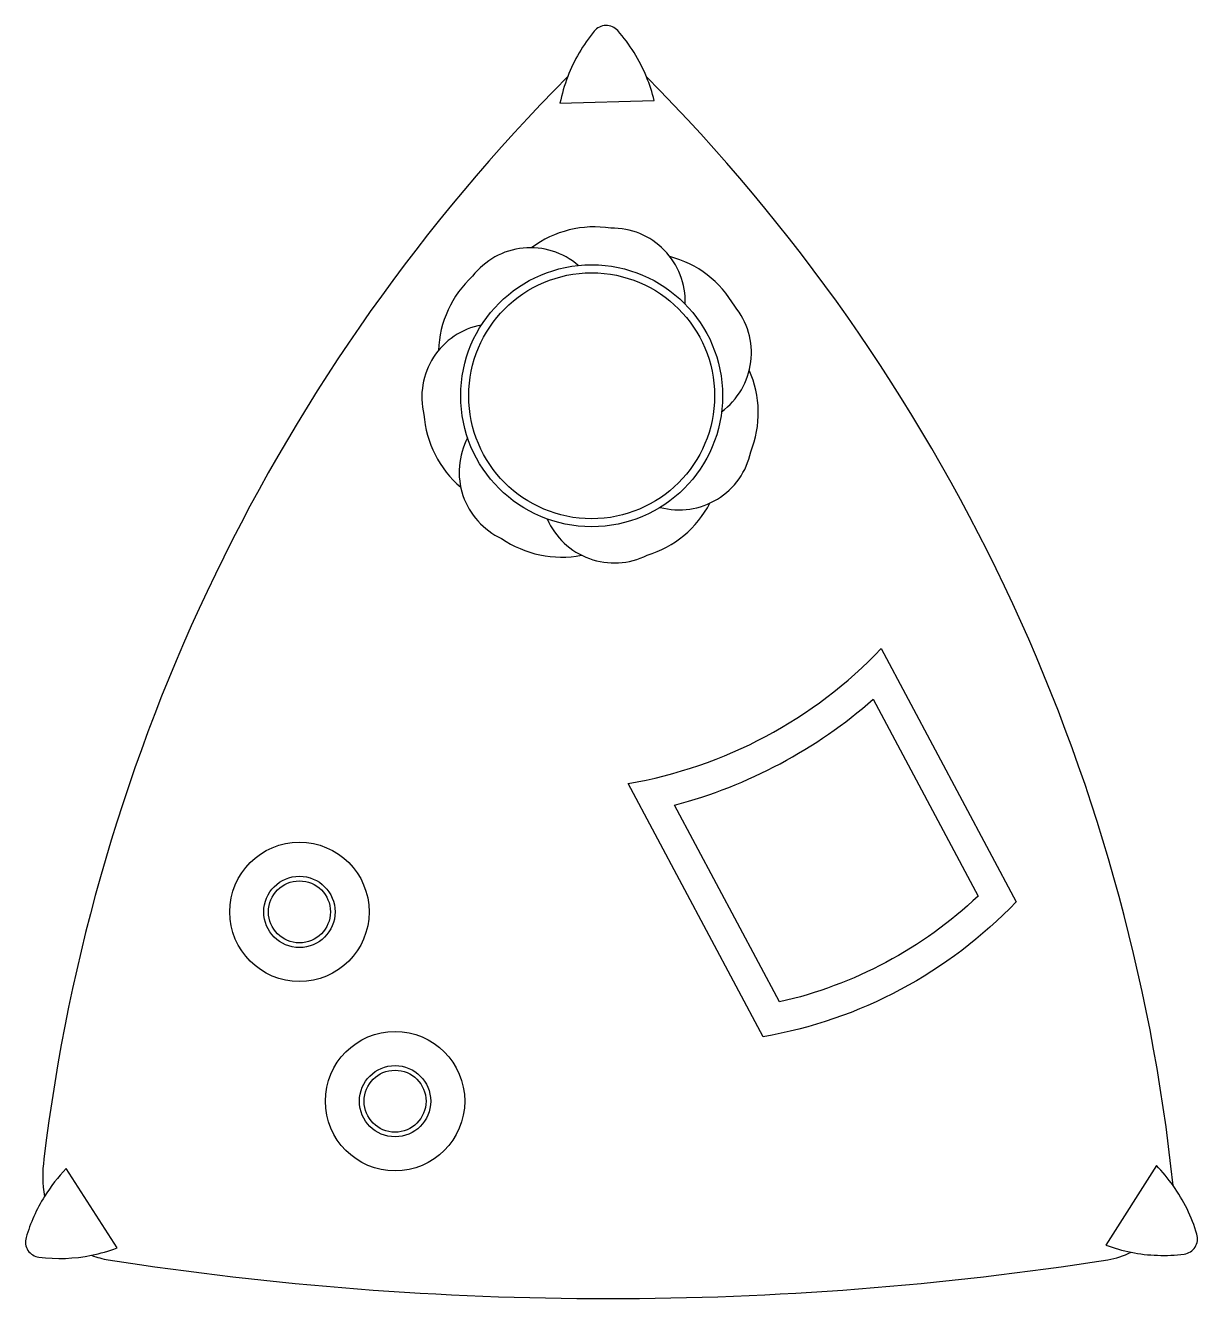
# Model space of a CAD drawing. Extents: x 4.236 to 4.995, y 5.581 to 6.405.
import ezdxf

# ---------------------------------------------------------------- set-up
doc = ezdxf.new("R2010")
doc.units = 0
doc.layers.get('0').update_dxf_attribs({"linetype": 'CONTINUOUS'})

msp = doc.modelspace()

# ---------------------------------------------------------------- linework, layer by layer
at = {"color": 0}
for points in [[(4.9367, 5.60637, 0.079447), (4.95173, 5.61124, 0.081812), (4.98606, 5.61011, 0.462249), (4.99434, 5.6229, 0.081442), (4.97898, 5.65436, 0.170834), (4.63809, 6.37183, 0.083771), (4.61949, 6.40167, 0.462249), (4.60425, 6.40136, 0.07923), (4.58712, 6.37191, 0.167164), (4.24808, 5.67144, 0.080136), (4.24844, 5.64739, 0.067672), (4.23653, 5.62079, 0.462249), (4.24488, 5.60805, 0.081215), (4.27896, 5.60932, 0.056063), (4.28974, 5.60637, 0.077486)], [(4.71356, 5.75071), (4.62623, 5.91453, 0.161026), (4.79006, 6.00186), (4.87739, 5.83804, -0.161026)], [(4.72423, 5.77322), (4.65632, 5.90062, 0.116914), (4.78484, 5.96913), (4.85276, 5.84173, -0.134459)]]:
    msp.add_lwpolyline(points, format="xyb", close=True, dxfattribs=at)
for points in [[(4.58712, 6.37191, 0.041536), (4.58207, 6.3547), (4.64306, 6.35653, 0.038115), (4.63809, 6.37183, 0.462249)], [(4.66311, 6.22476, 0.429738), (4.61501, 6.27393, 0.200361), (4.56373, 6.2612)], [(4.59394, 6.24974, 0.429738), (4.5255, 6.24279, 0.200361), (4.50348, 6.19475)], [(4.68672, 6.1551, 0.429738), (4.69517, 6.22337, 0.200361), (4.65324, 6.25553)], [(4.53128, 6.21122, 0.429738), (4.49404, 6.15339, 0.200361), (4.51786, 6.10622)], [(4.64697, 6.09322, 0.429738), (4.70562, 6.12917, 0.200361), (4.70462, 6.182)], [(4.52232, 6.13822, 0.429738), (4.54432, 6.07305, 0.200361), (4.59605, 6.06227)], [(4.57381, 6.08571, 0.429738), (4.63848, 6.06227, 0.200361), (4.67917, 6.09599)], [(4.97898, 5.65436, 0.039335), (4.96809, 5.66741), (4.93546, 5.61585, 0.040064), (4.95173, 5.61124, 0.462249)], [(4.27896, 5.60932, 0.040658), (4.29545, 5.61407), (4.26252, 5.66545, 0.053058), (4.24844, 5.64739, 0.053058)]]:
    msp.add_lwpolyline(points, format="xyb", dxfattribs=at)
for centre, radius in [((4.60259, 6.16542), 0.08476), ((4.60259, 6.16542), 0.07957), ((4.41346, 5.83149), 0.04509), ((4.41346, 5.83149), 0.02306), ((4.41346, 5.83149), 0.02006), ((4.47535, 5.70899), 0.04509), ((4.47535, 5.70899), 0.02306), ((4.47535, 5.70899), 0.02006)]:
    msp.add_circle(centre, radius, dxfattribs=at)

doc.saveas('drawing.dxf')
